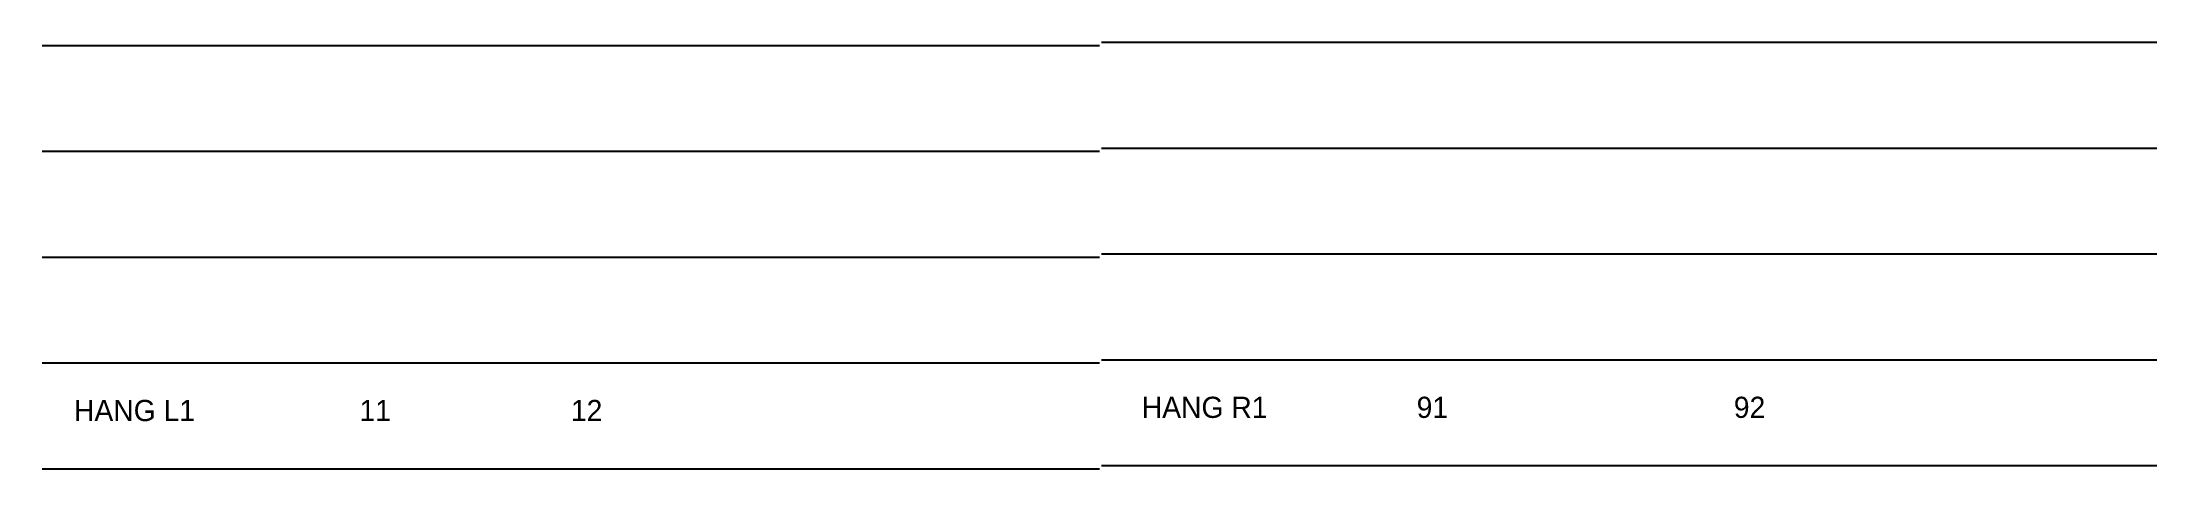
# Model space of a CAD drawing. Header units: metres. Extents: x 0 to 20, y 0 to 4.
import ezdxf

# ---------------------------------------------------------------- set-up
doc = ezdxf.new("R2010")
doc.units = ezdxf.units.M

msp = doc.modelspace()

# ---------------------------------------------------------------- linework, layer by layer
for p, q in [((0, 4), (10, 4)), ((10.02, 4.03), (20, 4.03)), ((0, 3), (10, 3)), ((10.02, 3.03), (20, 3.03)), ((0, 2), (10, 2)), ((10.02, 2.03), (20, 2.03)), ((0, 1), (10, 1)), ((10.02, 1.03), (20, 1.03)), ((0, 0), (10, 0)), ((10.02, 0.03), (20, 0.03))]:
    msp.add_line(p, q)

# ---------------------------------------------------------------- texts
for s, p in [('HANG L1', (0.3, 0.45)), ('11', (3, 0.45)), ('12', (5, 0.45)), ('HANG R1', (10.4, 0.48)), ('91', (13, 0.48)), ('92', (16, 0.48))]:
    msp.add_text(s, height=0.2).set_placement(p)

doc.saveas('drawing.dxf')
